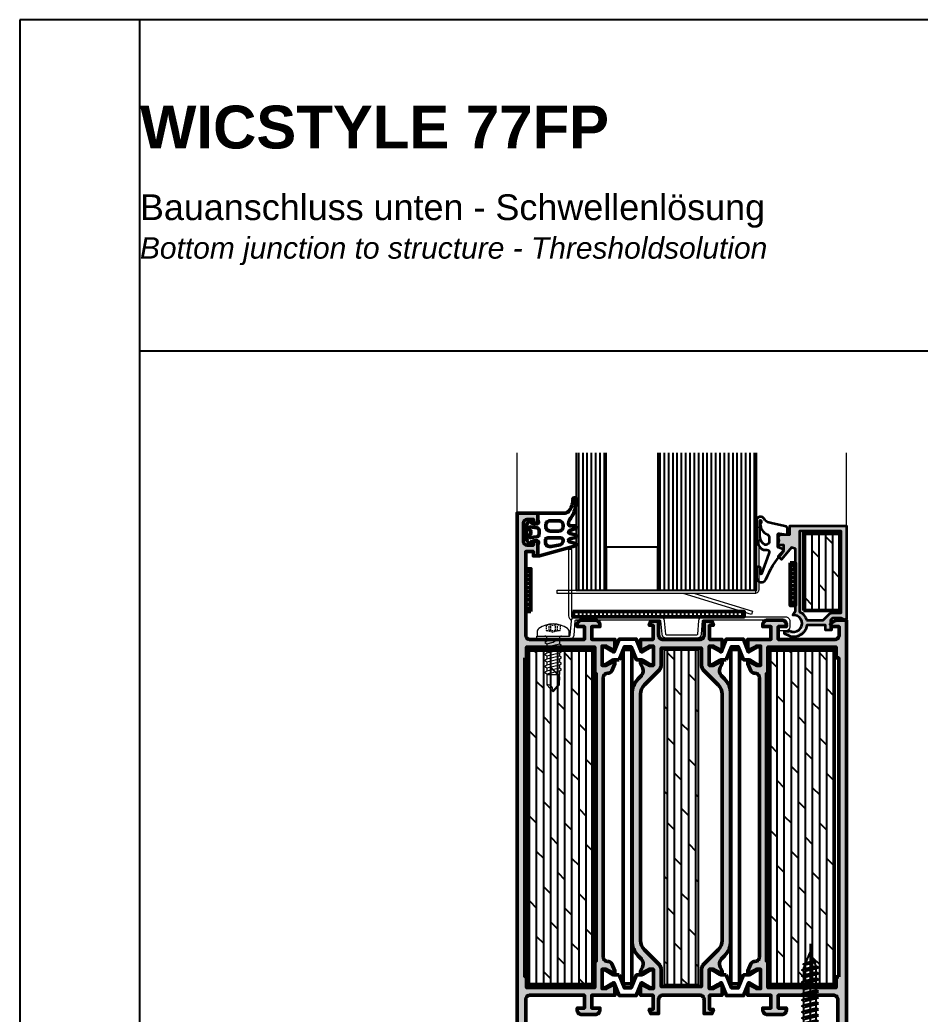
# Model space of a CAD drawing. Extents: x -772 to -562, y -731 to -434.
# Drawn here: x -771.9 to -666.9, y -549.6 to -433.6 of the extents above; entities that cross this region are included whole.
import ezdxf

# ---------------------------------------------------------------- set-up
doc = ezdxf.new("R2010")
doc.units = 0
for name, pattern in [('ACAD_ISO10W100', [18, 12, -3, 0, -3]), ('ACDINTGL', [3, 2, -1]), ('CENTER', [50.8, 31.75, -6.35, 6.35, -6.35]), ('VERDECKT', [9.525, 6.35, -3.175])]:
    doc.linetypes.add(name, pattern=pattern)
for name, color, linetype, lineweight in [('AM_5', 3, 'Continuous', 25), ('AM_6', 2, 'Continuous', 35), ('AM_C', 50, 'Continuous', 50), ('AM_SP', 30, 'Continuous', 50), ('Cent3', 70, 'ACAD_ISO10W100', 18), ('CHide4', 10, 'ACDINTGL', 13), ('Cont2', 2, 'Continuous', 25), ('Cont3', 70, 'Continuous', 18), ('Cont4', 10, 'Continuous', 13), ('Docu-AM_8', 1, 'Continuous', 25), ('X_COMP_CONT_GASKET', 50, 'Continuous', 35), ('X_GLASS_PANEL_CONT', 3, 'Continuous', 25), ('X_GLASS_PANEL_HATCH', 251, 'Continuous', 25), ('X_INS_BLOCK', 7, 'Continuous', 20), ('X_REDU_CONT_ALU', 80, 'Continuous', 35), ('X_REDU_HATCH_ALU', 251, 'Continuous', 25)]:
    doc.layers.add(name, color=color, linetype=linetype, lineweight=lineweight)
doc.layers.add('AM_S', color=80, linetype='Continuous', lineweight=50, plot=False)
for name, color, linetype, plot in [('BOUND_EXT', 30, 'Continuous', False), ('BOUND_INT', 30, 'Continuous', False), ('CENT_18', 3, 'CENTER', False)]:
    doc.layers.add(name, color=color, linetype=linetype, plot=plot)
for name, color, linetype in [('CENT_25', 2, 'CENTER'), ('CONST18', 3, 'Continuous'), ('CONST25', 2, 'Continuous'), ('HIDE_18', 3, 'VERDECKT'), ('WBC-GER-ENG', 7, 'Continuous')]:
    doc.layers.add(name, color=color, linetype=linetype)
doc.styles.add('SWISS', font='swiss.ttf')
doc.styles.add('SWISSB', font='swissb.ttf')

# ---------------------------------------------------------------- blocks, each defined once
blk = doc.blocks.new('$$_IN')
at = {"layer": 'BOUND_INT'}
for p, q in [((14, 0), (14, 297)), ((14, 258.4), (196, 258.4))]:
    blk.add_line(p, q, dxfattribs=at)
blk = doc.blocks.new('$$_EX')
at = {"layer": 'BOUND_EXT'}
for p, q in [((210, 297), (0, 297)), ((0, 297), (0, 0))]:
    blk.add_line(p, q, dxfattribs=at)
blk = doc.blocks.new('4010065_compressed_wos')
at = {"layer": 'AM_C'}
for points in [[(0.3, 0, 0.414214), (0, -0.3), (0, -1.62), (0.19, -2.13, -0.520567), (0, -2.4), (-1.33, -2.4, -0.36397), (-1.53, -2.23), (-1.58, -1.97, 0.594937), (-1.91, -1.85), (-2.12, -2.05, 0.208), (-2.6, -3.15), (-2.6, -5.85, 0.208), (-2.12, -6.95), (-1.91, -7.15, 0.594937), (-1.58, -7.03), (-1.53, -6.77, -0.36397), (-1.33, -6.6), (0, -6.6, -0.520567), (0.19, -6.87), (0, -7.38), (0, -9.7, 0.505497), (0.39, -9.99), (8.79, -7.69, 0.751737), (8.78, -7.11), (7.47, -6.76, -0.767327), (7.47, -6.04), (8.78, -5.69, 0.767327), (8.78, -5.11), (7.46, -4.76, -0.767327), (7.46, -4.08), (8.78, -3.59, 0.876976), (8.7, -3), (7.5, -3, -0.414214), (7.2, -2.7), (7.2, -2.48, -0.051818), (7.23, -2.17, -0.225446), (7.75, -1.18, 0.150709), (9, 3.17, 1.016945), (8.2, 3.15, -0.195341), (7.16, 0.33, -0.211259), (6.42, 0)], [(4.9, -1.8, -0.414214), (5.9, -2.8), (5.9, -3.2, -0.414214), (4.9, -4.2), (2.9, -4.2, -0.414214), (1.9, -3.2), (1.9, -2.8, -0.414214), (2.9, -1.8)], [(0.3, -4.98), (0.3, -4.02, 0.378866), (-0.23, -3.43), (-1.66, -3.25, 0.717695), (-1.91, -3.76, -0.421053), (-1.91, -5.24, 0.717695), (-1.66, -5.75), (-0.23, -5.57, 0.378866)], [(5.4, -5.8, -0.414214), (5.9, -6.3), (5.9, -6.49, -0.328465), (5.2, -7.44), (3.1, -7.78, -0.505497), (1.8, -6.83), (1.8, -6.3, -0.414214), (2.3, -5.8)]]:
    blk.add_lwpolyline(points, format="xyb", close=True, dxfattribs=at)
blk = doc.blocks.new('WS4070448_Cont3')
at = {"layer": 'CHide4', "ltscale": 0.2}
for p, q in [((45.76, 188.75), (45.76, 190.14)), ((46.17, 188.75), (46.17, 190.03)), ((47.29, 188.75), (47.29, 190.03)), ((47.7, 188.75), (47.7, 190.14))]:
    blk.add_line(p, q, dxfattribs=at)
for points in [[(45.08, 189.98), (45.08, 188.75)], [(45.08, 188.75), (46.73, 188.31)], [(48.38, 188.75), (46.73, 188.31)], [(48.38, 189.98), (48.38, 188.75)]]:
    blk.add_lwpolyline(points, dxfattribs=at)
for centre, radius, start, end in [((45.14, 191.26), 1.28, 267.2848, 298.8872), ((45.42, 189.91), 1.21, 253.6643, 286.3357), ((46.73, 192.91), 2.94, 250.6988, 289.3012), ((46.73, 198.84), 10.13, 264.4948, 275.5052), ((48.32, 191.26), 1.28, 241.1128, 272.7152), ((48.04, 189.91), 1.21, 253.6643, 286.3357)]:
    blk.add_arc(centre, radius, start, end, dxfattribs=at)
at = {"layer": 'Cont4'}
for p, q in [((45.28, 178.42), (45.28, 176.06)), ((45.28, 178.42), (48.18, 178.42)), ((48.18, 176.06), (48.18, 178.42)), ((45.28, 176.06), (46.73, 174.42)), ((46.73, 174.42), (48.18, 176.06))]:
    blk.add_line(p, q, dxfattribs=at)
blk.add_lwpolyline([(50.05, 189.18, 0.314856), (43.41, 189.18, 0.244912), (42.98, 188.36), (42.98, 187.42), (50.48, 187.42), (50.48, 188.36, 0.244912), (50.05, 189.18, 0.138291)], format="xyb", dxfattribs=at)
for points in [[(44.78, 185.92), (45.28, 185.63), (46.73, 185.98), (47.23, 186.35), (46.73, 186.55), (45.28, 186.21)], [(44.78, 184.52), (45.28, 184.23), (48.18, 184.92), (48.68, 185.21), (48.18, 185.5), (45.28, 184.81)], [(44.78, 183.12), (45.28, 182.83), (48.18, 183.52), (48.68, 183.81), (48.18, 184.1), (45.28, 183.41)], [(44.78, 181.72), (45.28, 181.43), (48.18, 182.12), (48.68, 182.41), (48.18, 182.7), (45.28, 182.01)], [(44.78, 180.32), (45.28, 180.03), (48.18, 180.72), (48.68, 181.01), (48.18, 181.3), (45.28, 180.61)], [(44.78, 178.92), (45.28, 178.63), (48.18, 179.32), (48.68, 179.61), (48.18, 179.9), (45.28, 179.21)]]:
    blk.add_lwpolyline(points, close=True, dxfattribs=at)
for points in [[(45.28, 186.92), (45.28, 186.21)], [(45.28, 185.63), (45.28, 185.21)], [(45.28, 185.63), (45.28, 184.81)], [(45.28, 185.63), (45.28, 184.81)], [(48.18, 186.92), (48.18, 185.5)], [(45.28, 184.23), (45.28, 183.41)], [(48.18, 184.92), (48.18, 184.1)], [(48.18, 183.52), (48.18, 182.7)], [(45.28, 182.83), (45.28, 182.01)], [(45.28, 181.43), (45.28, 180.61)], [(48.18, 182.12), (48.18, 181.3)], [(45.28, 180.03), (45.28, 179.21)], [(45.28, 178.63), (45.28, 178.42)], [(48.18, 180.72), (48.18, 179.9)], [(48.18, 179.32), (48.18, 178.42)], [(45.28, 177.23), (45.28, 176.41)], [(47.93, 178.42), (47.93, 176.17), (46.76, 174.78)], [(48.18, 177.92), (48.18, 177.1)]]:
    blk.add_lwpolyline(points, dxfattribs=at)
for centre, radius, start, end in [((44.78, 186.92), 0.5, 0, 90), ((48.68, 186.92), 0.5, 90, 180), ((45.27, 174.59), 1.47, 353.4244, 89.6688)]:
    blk.add_arc(centre, radius, start, end, dxfattribs=at)
blk = doc.blocks.new('4010015-ICC-001_h_m_s')
at = {"layer": 'X_COMP_CONT_GASKET'}
for points in [[(-1.94, 2.63), (-2.6, 2.78, -0.22337), (-3.61, 3.56, 0.787487), (-5.5, 3.1), (-5.5, -0.53, 0.171714), (-4.61, -3.05), (-4.29, -3.34, 0.185339), (-3.62, -3.6), (-3.03, -3.6, -0.63707), (-2.62, -4.47), (-4.33, -9.16, -0.143431), (-4.43, -9.29, -0.17667), (-4.5, -9.1), (-4.5, -8.03, 1), (-5.5, -8.03), (-5.5, -10.09, 0.729516), (-3.26, -10.55, -0.091695), (0.59, -4.3, 0.033556), (0.85, -3.88, 0.480168), (0.7, -3.44), (-0.37, -3.05, -0.315299), (-0.5, -2.86), (-0.5, -0.1, -0.449698), (-0.16, 0.2), (1.46, 0, 0.449698), (1.8, 0.3), (1.8, 1.17, 0.348859), (1.18, 1.95), (-1.94, 2.63)], [(-3.01, 0.05, -0.309238), (-2.5, -0.7), (-2.5, -1.6, -0.639037), (-3.82, -2.21, -0.220229), (-4.7, -0.3), (-4.7, 3.15, -1), (-4.4, 3.15), (-4.4, 2.78, -0.317837), (-4.6, 2.5), (-4.6, 2.38, 0.309237), (-3.01, 0.05)]]:
    blk.add_lwpolyline(points, format="xyb", close=True, dxfattribs=at)
blk = doc.blocks.new('4080258')
at = {"layer": 'Cont3'}
blk.add_line((0, 0.2), (0, -0.78), dxfattribs=at)
blk.add_lwpolyline([(-0.2, 0, 0.414214), (0, 0.2), (0, 14.7), (0.8, 14.7), (0.8, 0.2, -0.414214), (-0.2, -0.8), (-46.3, -0.8), (-46.3, 0), (-0.2, 0)], format="xyb", close=True, dxfattribs=at)
blk.add_lwpolyline([(-14.17, -0.8), (-0.7, -4.93), (-0.93, -5.69), (-16.9, -0.8)], dxfattribs=at)
blk = doc.blocks.new('4080201')
at = {"layer": 'Cont3'}
blk.add_lwpolyline([(-49.12, 1.65), (-49.83, 1.65, -0.414214), (-50.03, 1.85), (-50.03, 17.35), (-50.83, 17.35), (-50.83, 1.85, 0.339421), (-50.09, 0.88)], format="xyb", dxfattribs=at)
blk.add_lwpolyline([(-29.48, 1.65, -0.388879), (-28.49, 0.74), (-28.22, -2.37, 0.388879), (-28.02, -2.55), (-20.88, -2.55, 0.388879), (-20.68, -2.37), (-20.41, 0.74, -0.388879), (-19.42, 1.65), (-0.2, 1.65, -0.414214), (0.8, 0.65), (0.8, -0.65, -0.414214), (-0.2, -1.65), (-1.7, -1.65), (-1.7, -0.85), (-0.2, -0.85, 0.414214), (0, -0.65), (0, 0.65, 0.414214), (-0.2, 0.85), (-19.42, 0.85, 0.388879), (-19.62, 0.67), (-19.89, -2.44, -0.388879), (-20.88, -3.35), (-28.02, -3.35, -0.388879), (-29.01, -2.44), (-29.28, 0.67, 0.388879), (-29.48, 0.85), (-49.12, 0.85, 0.388879), (-49.32, 0.67), (-49.61, -2.74, -0.388879), (-50.61, -3.65), (-58.2, -3.65), (-58.2, -2.85), (-50.61, -2.85, 0.388879), (-50.41, -2.67), (-50.11, 0.74, -0.388879), (-49.12, 1.65), (-29.48, 1.65)], format="xyb", close=True, dxfattribs=at)
blk = doc.blocks.new('199174_docu_wos')
at = {"layer": 'Docu-AM_8'}
h = blk.add_hatch(dxfattribs=at)
h.set_pattern_fill('LINE', color=256, scale=0.3, angle=90, style=0)
h.paths.add_polyline_path([(0, 1.2), (0, 0), (40, 0), (40, 1.2)])
at = {"layer": 'AM_S'}
blk.add_lwpolyline([(0, 1.2), (0, 0), (40, 0), (40, 1.2)], close=True, dxfattribs=at)
blk = doc.blocks.new('B-1021353_docu_wos')
at = {"layer": 'Docu-AM_8'}
h = blk.add_hatch(color=256, dxfattribs=at)
edge = h.paths.add_edge_path()
edge.add_line((0, 0), (4.8, 0))
edge.add_line((4.8, 0), (4.8, 2.5))
edge.add_line((4.8, 2.5), (3.8, 2.5))
edge.add_line((3.8, 2.5), (3.8, 1.5))
edge.add_line((3.8, 1.5), (2.3, 1.5))
edge.add_arc((2.3, 2.3), 0.8, 180, 270, ccw=False)
edge.add_line((1.5, 2.3), (1.5, 6.7))
edge.add_arc((2.3, 6.7), 0.8, 90, 180, ccw=False)
edge.add_line((2.3, 7.5), (3.8, 7.5))
edge.add_line((3.8, 7.5), (3.8, 6.5))
edge.add_line((3.8, 6.5), (4.8, 6.5))
edge.add_line((4.8, 6.5), (4.8, 10))
edge.add_line((4.8, 10), (3.8, 10))
edge.add_line((3.8, 10), (3.8, 9))
edge.add_line((3.8, 9), (2, 9))
edge.add_line((2, 9), (2, 28.5))
edge.add_arc((3, 28.5), 1, 90, 180, ccw=False)
edge.add_line((3, 29.5), (15.7, 29.5))
edge.add_line((15.7, 29.5), (15.7, 26.5))
edge.add_line((15.7, 26.5), (14, 26.5))
edge.add_line((14, 26.5), (14, 26))
edge.add_arc((15, 26), 1, 180, 270)
edge.add_line((15, 25), (18.3, 25))
edge.add_arc((18.3, 26), 1, 270, 360)
edge.add_line((19.3, 26), (19.3, 26.5))
edge.add_line((19.3, 26.5), (17.4, 26.5))
edge.add_line((17.4, 26.5), (17.4, 29.5))
edge.add_line((17.4, 29.5), (22.8, 29.5))
edge.add_line((22.8, 29.5), (22.8, 32.05))
edge.add_line((22.8, 32.05), (20.8, 31.05))
edge.add_line((20.8, 31.05), (19.8, 31.05))
edge.add_line((19.8, 31.05), (19.8, 35.55))
edge.add_line((19.8, 35.55), (20.8, 35.55))
edge.add_line((20.8, 35.55), (22.8, 34.55))
edge.add_line((22.8, 34.55), (22.8, 35.2))
edge.add_line((22.8, 35.2), (22.07, 36.81))
edge.add_arc((21.16, 36.4), 1, 24.444, 90)
edge.add_line((21.16, 37.4), (21.1, 37.4))
edge.add_arc((21.1, 38.4), 1, 180, 270, ccw=False)
edge.add_line((20.1, 38.4), (20.1, 103.6))
edge.add_arc((21.1, 103.6), 1, 90, 180, ccw=False)
edge.add_line((21.1, 104.6), (21.16, 104.6))
edge.add_arc((21.16, 105.6), 1, 270, 335.556)
edge.add_line((22.07, 105.19), (22.8, 106.8))
edge.add_line((22.8, 106.8), (22.8, 107.45))
edge.add_line((22.8, 107.45), (20.8, 106.45))
edge.add_line((20.8, 106.45), (19.8, 106.45))
edge.add_line((19.8, 106.45), (19.8, 110.95))
edge.add_line((19.8, 110.95), (20.8, 110.95))
edge.add_line((20.8, 110.95), (22.8, 109.95))
edge.add_line((22.8, 109.95), (22.8, 112.5))
edge.add_line((22.8, 112.5), (17.4, 112.5))
edge.add_line((17.4, 112.5), (17.4, 115.5))
edge.add_line((17.4, 115.5), (19.3, 115.5))
edge.add_line((19.3, 115.5), (19.3, 116))
edge.add_arc((18.3, 116), 1, 0, 90)
edge.add_line((18.3, 117), (15, 117))
edge.add_arc((15, 116), 1, 90, 180)
edge.add_line((14, 116), (14, 115.5))
edge.add_line((14, 115.5), (15.7, 115.5))
edge.add_line((15.7, 115.5), (15.7, 112.5))
edge.add_line((15.7, 112.5), (3, 112.5))
edge.add_arc((3, 113.5), 1, 180, 270, ccw=False)
edge.add_line((2, 113.5), (2, 133))
edge.add_line((2, 133), (3.8, 133))
edge.add_line((3.8, 133), (3.8, 132))
edge.add_line((3.8, 132), (4.8, 132))
edge.add_line((4.8, 132), (4.8, 135.5))
edge.add_line((4.8, 135.5), (3.8, 135.5))
edge.add_line((3.8, 135.5), (3.8, 134.5))
edge.add_line((3.8, 134.5), (2.3, 134.5))
edge.add_arc((2.3, 135.3), 0.8, 180, 270, ccw=False)
edge.add_line((1.5, 135.3), (1.5, 139.7))
edge.add_arc((2.3, 139.7), 0.8, 90, 180, ccw=False)
edge.add_line((2.3, 140.5), (3.8, 140.5))
edge.add_line((3.8, 140.5), (3.8, 139.5))
edge.add_line((3.8, 139.5), (4.8, 139.5))
edge.add_line((4.8, 139.5), (4.8, 142))
edge.add_line((4.8, 142), (0, 142))
edge.add_line((0, 142), (0, 0))
h.paths.add_polyline_path([(1.8, 108.2), (2.2, 108.2), (2.2, 110.7), (18.1, 110.7), (18.1, 104.6), (18.4, 104.6), (18.4, 37.4), (18.1, 37.4), (18.1, 31.3), (2.2, 31.3), (2.2, 33.8), (1.8, 33.8)], flags=16)
h = blk.add_hatch(color=256, dxfattribs=at)
edge = h.paths.add_edge_path()
edge.add_arc((44.8, 42.24), 5, 315, 360, ccw=False)
edge.add_line((48.34, 38.71), (47.8, 38.17))
edge.add_arc((49.21, 36.76), 2, 135, 210)
edge.add_line((47.48, 35.76), (47.8, 35.2))
edge.add_line((47.8, 35.2), (47.8, 34.55))
edge.add_line((47.8, 34.55), (45.8, 35.55))
edge.add_line((45.8, 35.55), (44.8, 35.55))
edge.add_line((44.8, 35.55), (44.8, 31.05))
edge.add_line((44.8, 31.05), (45.8, 31.05))
edge.add_line((45.8, 31.05), (47.8, 32.05))
edge.add_line((47.8, 32.05), (47.8, 29.5))
edge.add_line((47.8, 29.5), (44.9, 29.5))
edge.add_line((44.9, 29.5), (44.9, 26.2))
edge.add_line((44.9, 26.2), (45.79, 26.2))
edge.add_line((45.79, 26.2), (45.42, 25.2))
edge.add_line((45.42, 25.2), (43.6, 25.2))
edge.add_line((43.6, 25.2), (43.6, 28.5))
edge.add_arc((42.6, 28.5), 1, 0, 90)
edge.add_line((42.6, 29.5), (34, 29.5))
edge.add_arc((34, 28.5), 1, 90, 180)
edge.add_line((33, 28.5), (33, 25.2))
edge.add_line((33, 25.2), (31.18, 25.2))
edge.add_line((31.18, 25.2), (30.81, 26.2))
edge.add_line((30.81, 26.2), (31.7, 26.2))
edge.add_line((31.7, 26.2), (31.7, 29.5))
edge.add_line((31.7, 29.5), (28.8, 29.5))
edge.add_line((28.8, 29.5), (28.8, 32.05))
edge.add_line((28.8, 32.05), (30.8, 31.05))
edge.add_line((30.8, 31.05), (31.8, 31.05))
edge.add_line((31.8, 31.05), (31.8, 35.55))
edge.add_line((31.8, 35.55), (30.8, 35.55))
edge.add_line((30.8, 35.55), (28.8, 34.55))
edge.add_line((28.8, 34.55), (28.8, 35.2))
edge.add_line((28.8, 35.2), (29.12, 35.76))
edge.add_arc((27.39, 36.76), 2, 330, 405)
edge.add_line((28.8, 38.17), (28.26, 38.71))
edge.add_arc((31.8, 42.24), 5, 180, 225, ccw=False)
edge.add_line((26.8, 42.24), (26.8, 99.76))
edge.add_arc((31.8, 99.76), 5, 135, 180, ccw=False)
edge.add_line((28.26, 103.29), (28.8, 103.83))
edge.add_arc((27.39, 105.25), 2, 315, 390)
edge.add_line((29.12, 106.25), (28.8, 106.8))
edge.add_line((28.8, 106.8), (28.8, 107.45))
edge.add_line((28.8, 107.45), (30.8, 106.45))
edge.add_line((30.8, 106.45), (31.8, 106.45))
edge.add_line((31.8, 106.45), (31.8, 110.95))
edge.add_line((31.8, 110.95), (30.8, 110.95))
edge.add_line((30.8, 110.95), (28.8, 109.95))
edge.add_line((28.8, 109.95), (28.8, 112.5))
edge.add_line((28.8, 112.5), (31.7, 112.5))
edge.add_line((31.7, 112.5), (31.7, 115.8))
edge.add_line((31.7, 115.8), (30.81, 115.8))
edge.add_line((30.81, 115.8), (31.18, 116.8))
edge.add_line((31.18, 116.8), (33, 116.8))
edge.add_line((33, 116.8), (33, 113.5))
edge.add_arc((34, 113.5), 1, 180, 270)
edge.add_line((34, 112.5), (42.6, 112.5))
edge.add_arc((42.6, 113.5), 1, 270, 360)
edge.add_line((43.6, 113.5), (43.6, 116.8))
edge.add_line((43.6, 116.8), (45.42, 116.8))
edge.add_line((45.42, 116.8), (45.79, 115.8))
edge.add_line((45.79, 115.8), (44.9, 115.8))
edge.add_line((44.9, 115.8), (44.9, 112.5))
edge.add_line((44.9, 112.5), (47.8, 112.5))
edge.add_line((47.8, 112.5), (47.8, 109.95))
edge.add_line((47.8, 109.95), (45.8, 110.95))
edge.add_line((45.8, 110.95), (44.8, 110.95))
edge.add_line((44.8, 110.95), (44.8, 106.45))
edge.add_line((44.8, 106.45), (45.8, 106.45))
edge.add_line((45.8, 106.45), (47.8, 107.45))
edge.add_line((47.8, 107.45), (47.8, 106.8))
edge.add_line((47.8, 106.8), (47.48, 106.25))
edge.add_arc((49.21, 105.25), 2, 150, 225)
edge.add_line((47.8, 103.83), (48.34, 103.29))
edge.add_arc((44.8, 99.76), 5, 0, 45, ccw=False)
edge.add_line((49.8, 99.76), (49.8, 42.24))
edge = h.paths.add_edge_path(flags=16)
edge.add_arc((44.8, 99.76), 3, 0, 45)
edge.add_line((46.92, 101.88), (43.59, 105.21))
edge.add_arc((45, 106.63), 2, 180, 225, ccw=False)
edge.add_line((43, 106.63), (43, 110.5))
edge.add_line((43, 110.5), (33.6, 110.5))
edge.add_line((33.6, 110.5), (33.6, 106.63))
edge.add_arc((31.6, 106.63), 2, 315, 360, ccw=False)
edge.add_line((33.01, 105.21), (29.68, 101.88))
edge.add_arc((31.8, 99.76), 3, 135, 180)
edge.add_line((28.8, 99.76), (28.8, 42.24))
edge.add_arc((31.8, 42.24), 3, 180, 225)
edge.add_line((29.68, 40.12), (33.01, 36.79))
edge.add_arc((31.6, 35.37), 2, 0, 45, ccw=False)
edge.add_line((33.6, 35.37), (33.6, 31.5))
edge.add_line((33.6, 31.5), (43, 31.5))
edge.add_line((43, 31.5), (43, 35.37))
edge.add_arc((45, 35.37), 2, 135, 180, ccw=False)
edge.add_line((43.59, 36.79), (46.92, 40.12))
edge.add_arc((44.8, 42.24), 3, 315, 360)
edge.add_line((47.8, 42.24), (47.8, 99.76))
h = blk.add_hatch(color=256, dxfattribs=at)
edge = h.paths.add_edge_path()
edge.add_line((76.8, 0), (72, 0))
edge.add_line((72, 0), (72, 2.5))
edge.add_line((72, 2.5), (73, 2.5))
edge.add_line((73, 2.5), (73, 1.5))
edge.add_line((73, 1.5), (74.5, 1.5))
edge.add_arc((74.5, 2.3), 0.8, 270, 360)
edge.add_line((75.3, 2.3), (75.3, 6.7))
edge.add_arc((74.5, 6.7), 0.8, 360, 450)
edge.add_line((74.5, 7.5), (73, 7.5))
edge.add_line((73, 7.5), (73, 6.5))
edge.add_line((73, 6.5), (72, 6.5))
edge.add_line((72, 6.5), (72, 10))
edge.add_line((72, 10), (73, 10))
edge.add_line((73, 10), (73, 9))
edge.add_line((73, 9), (74.8, 9))
edge.add_line((74.8, 9), (74.8, 28.5))
edge.add_arc((73.8, 28.5), 1, 0, 90)
edge.add_line((73.8, 29.5), (60.9, 29.5))
edge.add_line((60.9, 29.5), (60.9, 26.5))
edge.add_line((60.9, 26.5), (62.8, 26.5))
edge.add_line((62.8, 26.5), (62.8, 26))
edge.add_arc((61.8, 26), 1, 270, 360, ccw=False)
edge.add_line((61.8, 25), (58.3, 25))
edge.add_arc((58.3, 26), 1, 180, 270, ccw=False)
edge.add_line((57.3, 26), (57.3, 26.5))
edge.add_line((57.3, 26.5), (59.2, 26.5))
edge.add_line((59.2, 26.5), (59.2, 29.5))
edge.add_line((59.2, 29.5), (53.8, 29.5))
edge.add_line((53.8, 29.5), (53.8, 32.05))
edge.add_line((53.8, 32.05), (55.8, 31.05))
edge.add_line((55.8, 31.05), (56.8, 31.05))
edge.add_line((56.8, 31.05), (56.8, 35.55))
edge.add_line((56.8, 35.55), (55.8, 35.55))
edge.add_line((55.8, 35.55), (53.8, 34.55))
edge.add_line((53.8, 34.55), (53.8, 35.2))
edge.add_line((53.8, 35.2), (54.53, 36.81))
edge.add_arc((55.44, 36.4), 1, 90, 155.5561, ccw=False)
edge.add_line((55.44, 37.4), (55.5, 37.4))
edge.add_arc((55.5, 38.4), 1, 270, 360)
edge.add_line((56.5, 38.4), (56.5, 103.6))
edge.add_arc((55.5, 103.6), 1, 0, 90)
edge.add_line((55.5, 104.6), (55.44, 104.6))
edge.add_arc((55.44, 105.6), 1, 204.4439, 270, ccw=False)
edge.add_line((54.53, 105.19), (53.8, 106.8))
edge.add_line((53.8, 106.8), (53.8, 107.45))
edge.add_line((53.8, 107.45), (55.8, 106.45))
edge.add_line((55.8, 106.45), (56.8, 106.45))
edge.add_line((56.8, 106.45), (56.8, 110.95))
edge.add_line((56.8, 110.95), (55.8, 110.95))
edge.add_line((55.8, 110.95), (53.8, 109.95))
edge.add_line((53.8, 109.95), (53.8, 112.5))
edge.add_line((53.8, 112.5), (59.2, 112.5))
edge.add_line((59.2, 112.5), (59.2, 115.5))
edge.add_line((59.2, 115.5), (57.3, 115.5))
edge.add_line((57.3, 115.5), (57.3, 116))
edge.add_arc((58.3, 116), 1, 90, 180, ccw=False)
edge.add_line((58.3, 117), (61.8, 117))
edge.add_arc((61.8, 116), 1, 0, 90, ccw=False)
edge.add_line((62.8, 116), (62.8, 115.5))
edge.add_line((62.8, 115.5), (60.9, 115.5))
edge.add_line((60.9, 115.5), (60.9, 112.5))
edge.add_line((60.9, 112.5), (74.1, 112.5))
edge.add_arc((74.1, 113.5), 1, 270, 360)
edge.add_line((75.1, 113.5), (75.1, 115.5))
edge.add_line((75.1, 115.5), (73.3, 115.5))
edge.add_line((73.3, 115.5), (73.09, 116.01))
edge.add_line((73.09, 116.01), (73.49, 116.42))
edge.add_arc((74.9, 115), 2, 90, 135, ccw=False)
edge.add_line((74.9, 117), (76.8, 117))
edge.add_line((76.8, 117), (76.8, 0))
h.paths.add_polyline_path([(75, 33.8), (74.4, 33.8), (74.4, 31.3), (58.5, 31.3), (58.5, 37.4), (58.2, 37.4), (58.2, 104.6), (58.5, 104.6), (58.5, 110.7), (74.4, 110.7), (74.4, 108.2), (75, 108.2)], flags=16)
at = {"layer": 'AM_S'}
for points in [[(0, 0), (4.8, 0), (4.8, 2.5), (3.8, 2.5), (3.8, 1.5), (2.3, 1.5, -0.414214), (1.5, 2.3), (1.5, 6.7, -0.414214), (2.3, 7.5), (3.8, 7.5), (3.8, 6.5), (4.8, 6.5), (4.8, 10), (3.8, 10), (3.8, 9), (2, 9), (2, 28.5, -0.414214), (3, 29.5), (15.7, 29.5), (15.7, 26.5), (14, 26.5), (14, 26, 0.414214), (15, 25), (18.3, 25, 0.414214), (19.3, 26), (19.3, 26.5), (17.4, 26.5), (17.4, 29.5), (22.8, 29.5), (22.8, 32.05), (20.8, 31.05), (19.8, 31.05), (19.8, 35.55), (20.8, 35.55), (22.8, 34.55), (22.8, 35.2), (22.07, 36.81, 0.294108), (21.16, 37.4), (21.1, 37.4, -0.414214), (20.1, 38.4), (20.1, 103.6, -0.414214), (21.1, 104.6), (21.16, 104.6, 0.294108), (22.07, 105.19), (22.8, 106.8), (22.8, 107.45), (20.8, 106.45), (19.8, 106.45), (19.8, 110.95), (20.8, 110.95), (22.8, 109.95), (22.8, 112.5), (17.4, 112.5), (17.4, 115.5), (19.3, 115.5), (19.3, 116, 0.414214), (18.3, 117), (15, 117, 0.414214), (14, 116), (14, 115.5), (15.7, 115.5), (15.7, 112.5), (3, 112.5, -0.414214), (2, 113.5), (2, 133), (3.8, 133), (3.8, 132), (4.8, 132), (4.8, 135.5), (3.8, 135.5), (3.8, 134.5), (2.3, 134.5, -0.414214), (1.5, 135.3), (1.5, 139.7, -0.414214), (2.3, 140.5), (3.8, 140.5), (3.8, 139.5), (4.8, 139.5), (4.8, 142), (0, 142), (0, 0)], [(49.8, 42.24, -0.198912), (48.34, 38.71), (47.8, 38.17, 0.339454), (47.48, 35.76), (47.8, 35.2), (47.8, 34.55), (45.8, 35.55), (44.8, 35.55), (44.8, 31.05), (45.8, 31.05), (47.8, 32.05), (47.8, 29.5), (44.9, 29.5), (44.9, 26.2), (45.79, 26.2), (45.42, 25.2), (43.6, 25.2), (43.6, 28.5, 0.414214), (42.6, 29.5), (34, 29.5, 0.414214), (33, 28.5), (33, 25.2), (31.18, 25.2), (30.81, 26.2), (31.7, 26.2), (31.7, 29.5), (28.8, 29.5), (28.8, 32.05), (30.8, 31.05), (31.8, 31.05), (31.8, 35.55), (30.8, 35.55), (28.8, 34.55), (28.8, 35.2), (29.12, 35.76, 0.339454), (28.8, 38.17), (28.26, 38.71, -0.198912), (26.8, 42.24), (26.8, 99.76, -0.198912), (28.26, 103.29), (28.8, 103.83, 0.339454), (29.12, 106.25), (28.8, 106.8), (28.8, 107.45), (30.8, 106.45), (31.8, 106.45), (31.8, 110.95), (30.8, 110.95), (28.8, 109.95), (28.8, 112.5), (31.7, 112.5), (31.7, 115.8), (30.81, 115.8), (31.18, 116.8), (33, 116.8), (33, 113.5, 0.414214), (34, 112.5), (42.6, 112.5, 0.414214), (43.6, 113.5), (43.6, 116.8), (45.42, 116.8), (45.79, 115.8), (44.9, 115.8), (44.9, 112.5), (47.8, 112.5), (47.8, 109.95), (45.8, 110.95), (44.8, 110.95), (44.8, 106.45), (45.8, 106.45), (47.8, 107.45), (47.8, 106.8), (47.48, 106.25, 0.339454), (47.8, 103.83), (48.34, 103.29, -0.198912), (49.8, 99.76), (49.8, 42.24)], [(76.8, 0), (72, 0), (72, 2.5), (73, 2.5), (73, 1.5), (74.5, 1.5, 0.414214), (75.3, 2.3), (75.3, 6.7, 0.414214), (74.5, 7.5), (73, 7.5), (73, 6.5), (72, 6.5), (72, 10), (73, 10), (73, 9), (74.8, 9), (74.8, 28.5, 0.414214), (73.8, 29.5), (60.9, 29.5), (60.9, 26.5), (62.8, 26.5), (62.8, 26, -0.414214), (61.8, 25), (58.3, 25, -0.414214), (57.3, 26), (57.3, 26.5), (59.2, 26.5), (59.2, 29.5), (53.8, 29.5), (53.8, 32.05), (55.8, 31.05), (56.8, 31.05), (56.8, 35.55), (55.8, 35.55), (53.8, 34.55), (53.8, 35.2), (54.53, 36.81, -0.294108), (55.44, 37.4), (55.5, 37.4, 0.414214), (56.5, 38.4), (56.5, 103.6, 0.414214), (55.5, 104.6), (55.44, 104.6, -0.294108), (54.53, 105.19), (53.8, 106.8), (53.8, 107.45), (55.8, 106.45), (56.8, 106.45), (56.8, 110.95), (55.8, 110.95), (53.8, 109.95), (53.8, 112.5), (59.2, 112.5), (59.2, 115.5), (57.3, 115.5), (57.3, 116, -0.414214), (58.3, 117), (61.8, 117, -0.414214), (62.8, 116), (62.8, 115.5), (60.9, 115.5), (60.9, 112.5), (74.1, 112.5, 0.414214), (75.1, 113.5), (75.1, 115.5), (73.3, 115.5), (73.09, 116.01), (73.49, 116.42, -0.198912), (74.9, 117), (76.8, 117), (76.8, 0)], [(47.8, 99.76, 0.198912), (46.92, 101.88), (43.59, 105.21, -0.198912), (43, 106.63), (43, 110.5), (33.6, 110.5), (33.6, 106.63, -0.198912), (33.01, 105.21), (29.68, 101.88, 0.198912), (28.8, 99.76), (28.8, 42.24, 0.198912), (29.68, 40.12), (33.01, 36.79, -0.198912), (33.6, 35.37), (33.6, 31.5), (43, 31.5), (43, 35.37, -0.198912), (43.59, 36.79), (46.92, 40.12, 0.198912), (47.8, 42.24), (47.8, 99.76)]]:
    blk.add_lwpolyline(points, format="xyb", close=True, dxfattribs=at)
for points in [[(1.8, 108.2), (2.2, 108.2), (2.2, 110.7), (18.1, 110.7), (18.1, 104.6), (18.4, 104.6), (18.4, 37.4), (18.1, 37.4), (18.1, 31.3), (2.2, 31.3), (2.2, 33.8), (1.8, 33.8), (1.8, 108.2)], [(75, 33.8), (74.4, 33.8), (74.4, 31.3), (58.5, 31.3), (58.5, 37.4), (58.2, 37.4), (58.2, 104.6), (58.5, 104.6), (58.5, 110.7), (74.4, 110.7), (74.4, 108.2), (75, 108.2), (75, 33.8)]]:
    blk.add_lwpolyline(points, close=True, dxfattribs=at)
at = {"layer": 'AM_SP'}
for points in [[(23.79, 107.75), (22.67, 107.75, 0.131652), (22.27, 107.64), (20.46, 106.6), (19.8, 106.6), (19.8, 110.8), (20.46, 110.8), (21.8, 110.03), (22.29, 109.74), (22.59, 109.57), (23.8, 112.58), (27.8, 112.58), (29.01, 109.57), (31.14, 110.8), (31.8, 110.8), (31.8, 106.6), (31.14, 106.6), (29.33, 107.64, 0.131652), (28.93, 107.75), (27.81, 107.75), (26.59, 110.78), (25.01, 110.78), (23.79, 107.75)], [(48.78, 107.75), (47.66, 107.75, 0.131652), (47.26, 107.64), (45.45, 106.6), (44.79, 106.6), (44.79, 110.8), (45.45, 110.8), (46.79, 110.03), (47.28, 109.75), (47.58, 109.57), (48.79, 112.58), (52.79, 112.58), (54, 109.57), (56.13, 110.8), (56.79, 110.8), (56.79, 106.6), (56.13, 106.6), (54.32, 107.64, 0.131652), (53.92, 107.75), (52.8, 107.75), (51.58, 110.78), (50, 110.78), (48.78, 107.75)], [(23.79, 34.25), (22.67, 34.25, -0.131652), (22.27, 34.36), (20.46, 35.4), (19.8, 35.4), (19.8, 31.2), (20.46, 31.2), (21.8, 31.97), (22.29, 32.26), (22.59, 32.43), (23.8, 29.42), (27.8, 29.42), (29.01, 32.43), (31.14, 31.2), (31.8, 31.2), (31.8, 35.4), (31.14, 35.4), (29.33, 34.36, -0.131652), (28.93, 34.25), (27.81, 34.25), (26.59, 31.22), (25.01, 31.22), (23.79, 34.25)], [(48.79, 34.25), (47.67, 34.25, -0.131652), (47.27, 34.36), (45.46, 35.4), (44.8, 35.4), (44.8, 31.2), (45.46, 31.2), (46.8, 31.97), (47.29, 32.25), (47.59, 32.43), (48.8, 29.42), (52.8, 29.42), (54.01, 32.43), (56.14, 31.2), (56.8, 31.2), (56.8, 35.4), (56.14, 35.4), (54.33, 34.36, -0.131652), (53.93, 34.25), (52.81, 34.25), (51.59, 31.22), (50.01, 31.22), (48.79, 34.25)]]:
    blk.add_lwpolyline(points, format="xyb", close=True, dxfattribs=at)
blk = doc.blocks.new('4070044b')
at = {"layer": 'CENT_18'}
blk.add_lwpolyline([(0, 52.02), (0, -5.29)], dxfattribs=at)
at = {"layer": 'CONST18'}
for points in [[(1.95, 46.5), (-1.95, 45.81)], [(1.41, 47.8), (-1.63, 47.27)], [(1.95, 45.1), (-1.95, 44.41)], [(1.95, 43.7), (-1.95, 43.01)], [(1.95, 42.3), (-1.95, 41.61)], [(1.95, 40.9), (-1.95, 40.21)], [(1.95, 39.5), (-1.95, 38.81)], [(1.95, 38.1), (-1.95, 37.41)], [(1.95, 36.7), (-1.95, 36.01)], [(1.95, 35.3), (-1.95, 34.61)], [(1.95, 33.9), (-1.95, 33.21)], [(1.95, 32.5), (-1.95, 31.81)], [(1.95, 31.1), (-1.95, 30.41)], [(1.95, 29.7), (-1.95, 29.01)], [(1.95, 28.3), (-1.95, 27.61)], [(1.95, 26.9), (-1.95, 26.21)], [(1.95, 25.5), (-1.95, 24.81)], [(1.95, 24.1), (-1.95, 23.41)], [(1.95, 22.7), (-1.95, 22.01)], [(1.95, 21.3), (-1.95, 20.61)], [(1.95, 19.9), (-1.95, 19.21)], [(1.95, 18.5), (-1.95, 17.81)], [(1.95, 17.1), (-1.95, 16.41)], [(1.95, 15.7), (-1.95, 15.01)], [(1.95, 14.3), (-1.95, 13.61)], [(1.95, 12.9), (-1.95, 12.21)], [(1.95, 11.5), (-1.95, 10.81)], [(1.95, 10.1), (-1.95, 9.41)], [(1.95, 8.7), (-1.95, 8.01)], [(1.95, 7.3), (-1.95, 6.61)], [(1.95, 5.9), (-1.95, 5.21)], [(1.95, 4.5), (-1.95, 3.81)], [(1.95, 3.1), (-1.95, 2.41)], [(1.95, 1.7), (-0.5, 1.27)]]:
    blk.add_lwpolyline(points, dxfattribs=at)
at = {"layer": 'CONST25'}
for points in [[(-1.01, 47.57), (0, 50), (0.78, 48.11)], [(-1.24, 47), (-1.45, 46.5)], [(-1.45, 46.1), (-1.45, 46.5)], [(1.02, 47.54), (1.34, 46.76)], [(-1.45, 44.7), (-1.45, 45.52)], [(-1.45, 43.3), (-1.45, 44.12)], [(1.45, 45.39), (1.45, 46.21)], [(1.45, 43.99), (1.45, 44.81)], [(-1.45, 41.9), (-1.45, 42.72)], [(1.45, 42.59), (1.45, 43.41)], [(1.45, 41.19), (1.45, 42.01)], [(-1.45, 40.5), (-1.45, 41.32)], [(-1.45, 39.1), (-1.45, 39.92)], [(1.45, 39.79), (1.45, 40.61)], [(-1.45, 37.7), (-1.45, 38.52)], [(-1.45, 36.3), (-1.45, 37.12)], [(1.45, 38.39), (1.45, 39.21)], [(1.45, 36.99), (1.45, 37.81)], [(-1.45, 34.9), (-1.45, 35.72)], [(1.45, 35.59), (1.45, 36.41)], [(1.45, 34.19), (1.45, 35.01)], [(-1.45, 33.5), (-1.45, 34.32)], [(-1.45, 32.1), (-1.45, 32.92)], [(1.45, 31.39), (1.45, 33.61)], [(1.45, 32.79), (1.45, 33.61)], [(1.45, 32.79), (1.45, 33.21)], [(-1.45, 30.7), (-1.45, 31.52)], [(1.45, 31.39), (1.45, 32.21)], [(1.45, 31.39), (1.45, 32.21)], [(1.45, 29.99), (1.45, 30.81)], [(1.45, 29.99), (1.45, 30.81)], [(-1.45, 29.3), (-1.45, 30.12)], [(-1.45, 27.9), (-1.45, 28.72)], [(1.45, 28.59), (1.45, 29.41)], [(1.45, 27.19), (1.45, 28.01)], [(-1.45, 26.5), (-1.45, 27.32)], [(-1.45, 25.1), (-1.45, 25.92)], [(1.45, 25.79), (1.45, 26.61)], [(-1.45, 23.7), (-1.45, 24.52)], [(1.45, 24.39), (1.45, 25.21)], [(1.45, 22.99), (1.45, 23.81)], [(-1.45, 22.3), (-1.45, 23.12)], [(-1.45, 20.9), (-1.45, 21.72)], [(1.45, 21.59), (1.45, 22.41)], [(1.45, 20.19), (1.45, 21.01)], [(-1.45, 19.5), (-1.45, 20.32)], [(-1.45, 18.1), (-1.45, 18.92)], [(1.45, 18.79), (1.45, 19.61)], [(-1.45, 16.7), (-1.45, 17.52)], [(1.45, 17.39), (1.45, 18.21)], [(1.45, 15.99), (1.45, 16.81)], [(-1.45, 15.3), (-1.45, 16.12)], [(-1.45, 13.9), (-1.45, 14.72)], [(1.45, 14.59), (1.45, 15.41)], [(1.45, 13.19), (1.45, 14.01)], [(-1.45, 12.5), (-1.45, 13.32)], [(-1.45, 11.1), (-1.45, 11.92)], [(1.45, 11.79), (1.45, 12.61)], [(-1.45, 9.7), (-1.45, 10.52)], [(1.45, 10.39), (1.45, 11.21)], [(1.45, 8.99), (1.45, 9.81)], [(-1.45, 8.3), (-1.45, 9.12)], [(-1.45, 6.9), (-1.45, 7.72)], [(1.45, 7.59), (1.45, 8.41)], [(1.45, 6.19), (1.45, 7.01)], [(-1.45, 5.5), (-1.45, 6.32)], [(-1.45, 4.1), (-1.45, 4.92)], [(1.45, 4.79), (1.45, 5.61)], [(-1.45, 2.7), (-1.45, 3.52)], [(1.45, 3.39), (1.45, 4.21)], [(1.45, 1.99), (1.45, 2.81)], [(-1.45, 0.5), (-1.45, 2.12)], [(1.45, 0.5), (1.45, 1.41)]]:
    blk.add_lwpolyline(points, dxfattribs=at)
for points in [[(1.45, 46.21), (1.95, 46.5), (1.45, 46.79), (-1.45, 46.1), (-1.95, 45.81), (-1.45, 45.52)], [(-1.24, 47), (-1.63, 47.27), (-1.01, 47.57), (0.78, 48.11), (1.41, 47.8), (1.02, 47.54)], [(1.45, 45.39), (-1.45, 44.7), (-1.95, 44.41), (-1.45, 44.12), (1.45, 44.81), (1.95, 45.1)], [(1.95, 43.7), (1.45, 43.99), (-1.45, 43.3), (-1.95, 43.01), (-1.45, 42.72), (1.45, 43.41)], [(1.95, 42.3), (1.45, 42.59), (-1.45, 41.9), (-1.95, 41.61), (-1.45, 41.32), (1.45, 42.01)], [(1.95, 40.9), (1.45, 41.19), (-1.45, 40.5), (-1.95, 40.21), (-1.45, 39.92), (1.45, 40.61)], [(1.95, 39.5), (1.45, 39.79), (-1.45, 39.1), (-1.95, 38.81), (-1.45, 38.52), (1.45, 39.21)], [(1.95, 38.1), (1.45, 38.39), (-1.45, 37.7), (-1.95, 37.41), (-1.45, 37.12), (1.45, 37.81)], [(1.95, 36.7), (1.45, 36.99), (-1.45, 36.3), (-1.95, 36.01), (-1.45, 35.72), (1.45, 36.41)], [(1.95, 35.3), (1.45, 35.59), (-1.45, 34.9), (-1.95, 34.61), (-1.45, 34.32), (1.45, 35.01)], [(1.95, 33.9), (1.45, 34.19), (-1.45, 33.5), (-1.95, 33.21), (-1.45, 32.92), (1.45, 33.61)], [(1.95, 32.5), (1.45, 32.79), (-1.45, 32.1), (-1.95, 31.81), (-1.45, 31.52), (1.45, 32.21)], [(1.95, 31.1), (1.45, 31.39), (-1.45, 30.7), (-1.95, 30.41), (-1.45, 30.12), (1.45, 30.81)], [(1.95, 29.7), (1.45, 29.99), (-1.45, 29.3), (-1.95, 29.01), (-1.45, 28.72), (1.45, 29.41)], [(1.95, 28.3), (1.45, 28.59), (-1.45, 27.9), (-1.95, 27.61), (-1.45, 27.32), (1.45, 28.01)], [(1.95, 26.9), (1.45, 27.19), (-1.45, 26.5), (-1.95, 26.21), (-1.45, 25.92), (1.45, 26.61)], [(1.95, 25.5), (1.45, 25.79), (-1.45, 25.1), (-1.95, 24.81), (-1.45, 24.52), (1.45, 25.21)], [(1.95, 24.1), (1.45, 24.39), (-1.45, 23.7), (-1.95, 23.41), (-1.45, 23.12), (1.45, 23.81)], [(1.95, 22.7), (1.45, 22.99), (-1.45, 22.3), (-1.95, 22.01), (-1.45, 21.72), (1.45, 22.41)], [(1.95, 21.3), (1.45, 21.59), (-1.45, 20.9), (-1.95, 20.61), (-1.45, 20.32), (1.45, 21.01)], [(1.95, 19.9), (1.45, 20.19), (-1.45, 19.5), (-1.95, 19.21), (-1.45, 18.92), (1.45, 19.61)], [(1.95, 18.5), (1.45, 18.79), (-1.45, 18.1), (-1.95, 17.81), (-1.45, 17.52), (1.45, 18.21)], [(1.95, 17.1), (1.45, 17.39), (-1.45, 16.7), (-1.95, 16.41), (-1.45, 16.12), (1.45, 16.81)], [(1.95, 15.7), (1.45, 15.99), (-1.45, 15.3), (-1.95, 15.01), (-1.45, 14.72), (1.45, 15.41)], [(1.95, 14.3), (1.45, 14.59), (-1.45, 13.9), (-1.95, 13.61), (-1.45, 13.32), (1.45, 14.01)], [(1.95, 12.9), (1.45, 13.19), (-1.45, 12.5), (-1.95, 12.21), (-1.45, 11.92), (1.45, 12.61)], [(1.95, 11.5), (1.45, 11.79), (-1.45, 11.1), (-1.95, 10.81), (-1.45, 10.52), (1.45, 11.21)], [(1.95, 10.1), (1.45, 10.39), (-1.45, 9.7), (-1.95, 9.41), (-1.45, 9.12), (1.45, 9.81)], [(1.95, 8.7), (1.45, 8.99), (-1.45, 8.3), (-1.95, 8.01), (-1.45, 7.72), (1.45, 8.41)], [(1.95, 7.3), (1.45, 7.59), (-1.45, 6.9), (-1.95, 6.61), (-1.45, 6.32), (1.45, 7.01)], [(1.95, 5.9), (1.45, 6.19), (-1.45, 5.5), (-1.95, 5.21), (-1.45, 4.92), (1.45, 5.61)], [(1.95, 4.5), (1.45, 4.79), (-1.45, 4.1), (-1.95, 3.81), (-1.45, 3.52), (1.45, 4.21)], [(1.95, 3.1), (1.45, 3.39), (-1.45, 2.7), (-1.95, 2.41), (-1.45, 2.12), (1.45, 2.81)], [(1.95, 1.7), (1.45, 1.99), (0, 1.64), (-0.5, 1.27), (0, 1.07), (1.45, 1.41)]]:
    blk.add_lwpolyline(points, close=True, dxfattribs=at)
blk.add_lwpolyline([(-3.32, -1.75, 0.314856), (3.32, -1.75, 0.244912), (3.75, -0.93), (3.75, 0), (-3.75, 0), (-3.75, -0.93, 0.244912), (-3.32, -1.75, 0.138291)], format="xyb", dxfattribs=at)
for centre, start, end in [((-1.95, 0.5), 270, 0), ((1.95, 0.5), 180, 270)]:
    blk.add_arc(centre, 0.5, start, end, dxfattribs=at)
at = {"layer": 'HIDE_18'}
for p, q in [((-0.97, -1.33), (-0.97, -2.72)), ((-0.56, -1.33), (-0.56, -2.61)), ((0.56, -1.33), (0.56, -2.61)), ((0.97, -1.33), (0.97, -2.72))]:
    blk.add_line(p, q, dxfattribs=at)
for points in [[(-1.65, -1.33), (0, -0.89)], [(-1.65, -2.56), (-1.65, -1.33)], [(1.65, -1.33), (0, -0.89)], [(1.65, -2.56), (1.65, -1.33)]]:
    blk.add_lwpolyline(points, dxfattribs=at)
for centre, radius, start, end in [((-1.31, -2.49), 1.21, 73.6643, 106.3357), ((0, -11.41), 10.13, 84.4948, 95.5052), ((1.31, -2.49), 1.21, 73.6643, 106.3357), ((-1.59, -3.84), 1.28, 61.1128, 92.7152), ((0, -5.49), 2.94, 70.6988, 109.3012), ((1.59, -3.84), 1.28, 87.2848, 118.8872)]:
    blk.add_arc(centre, radius, start, end, dxfattribs=at)
blk = doc.blocks.new('4090042_x')
at = {"layer": 'Docu-AM_8'}
h = blk.add_hatch(dxfattribs=at)
h.set_pattern_fill('DOLMIT', color=256, scale=0.13, angle=270, style=0)
h.set_pattern_definition([(270, (-894.1, -262.35), (0.8255, -2e-16), []), (315, (-894.1, -262.35), (1.650999, 1.650999), [1.167433, -2.334867])])
h.paths.add_polyline_path([(7.73, -0.35), (0.23, -0.35), (0.23, -39.35), (7.73, -39.35)])
at = {"layer": 'AM_C'}
blk.add_lwpolyline([(0.23, -0.35), (7.73, -0.35), (7.73, -39.35), (0.23, -39.35), (0.23, -0.35)], close=True, dxfattribs=at)
blk = doc.blocks.new('4090084_x')
at = {"layer": 'Docu-AM_8'}
h = blk.add_hatch(dxfattribs=at)
h.set_pattern_fill('DOLMIT', color=256, scale=0.125, style=0)
h.set_pattern_definition([(0, (-28.025, -37.2502), (0, 0.79375), []), (45, (-28.025, -37.2502), (-1.5875, 1.5875), [1.12253, -2.24506])])
h.paths.add_polyline_path([(9, -4.25), (0, -4.25), (0, 0), (9, 0)])
at = {"layer": 'AM_S'}
blk.add_lwpolyline([(0, 0), (0, -4.25), (9, -4.25), (9, 0), (0, 0)], close=True, dxfattribs=at)
blk = doc.blocks.new('4030187_compressed_wos')
at = {"layer": 'AM_C'}
blk.add_lwpolyline([(5, 1.2), (5, 0), (-5, 0), (-5, 1.2), (5, 1.2)], close=True, dxfattribs=at)
blk = doc.blocks.new('*U120')
at = {"layer": 'X_GLASS_PANEL_HATCH', "ltscale": 5}
h = blk.add_hatch(dxfattribs=at)
h.set_pattern_fill('_U', color=256, angle=90, pattern_type=0)
h.set_pattern_definition([(90, (3.5, 16), (-1, 6e-17), [])])
h.paths.add_polyline_path([(0, 32), (0, 0), (7, 0), (7, 32)])
h = blk.add_hatch(dxfattribs=at)
h.set_pattern_fill('_U', color=256, angle=90, pattern_type=0)
h.set_pattern_definition([(90, (30.5, 16), (-1, 6e-17), [])])
h.paths.add_polyline_path([(19, 32), (19, 0), (42, 0), (42, 32)])
at = {"layer": 'X_GLASS_PANEL_CONT', "ltscale": 5}
for points in [[(0, 32), (0, 0), (7, 0), (7, 32)], [(19, 32), (19, 0), (42, 0), (42, 32)]]:
    blk.add_lwpolyline(points, dxfattribs=at)
blk.add_lwpolyline([(7, 0), (19, 0), (19, 10), (7, 10)], close=True, dxfattribs=at)
blk = doc.blocks.new('3090196-ICR_m_s')
at = {"layer": 'X_REDU_HATCH_ALU'}
h = blk.add_hatch(color=1, dxfattribs=at)
edge = h.paths.add_edge_path()
edge.add_line((-15.5, 20), (-13.2, 20))
edge.add_line((-13.2, 20), (-13.2, 22))
edge.add_line((-13.2, 22), (0, 22))
edge.add_line((0, 22), (0, 0.3))
edge.add_line((0, 0.3), (-0.45, 0.04))
edge.add_line((-0.45, 0.04), (-1.25, 0.5))
edge.add_line((-1.25, 0.5), (-3.2, 0.5))
edge.add_line((-3.2, 0.5), (-3.7, 0))
edge.add_line((-3.7, 0), (-3.7, -1.9))
edge.add_line((-3.7, -1.9), (-3.5, -1.9))
edge.add_line((-3.5, -1.9), (-3.5, -2.3))
edge.add_line((-3.5, -2.3), (-4.9, -2.3))
edge.add_line((-4.9, -2.3), (-4.9, -1.2))
edge.add_line((-4.9, -1.2), (-9.2, -1.2))
edge.add_line((-9.2, -1.2), (-9.3, -1.58))
edge.add_arc((-12.3, -0.8), 3.1, 270, 345.5225, ccw=False)
edge.add_arc((-12.18, -0.9), 3, 240.2602, 267.7101, ccw=False)
edge.add_arc((-15.16, -6.11), 3, 60.2602, 76.7473)
edge.add_line((-14.47, -3.19), (-14.4, -2.6))
edge.add_line((-14.4, -2.6), (-13.5, -2.6))
edge.add_line((-13.5, -2.6), (-13.33, -2.46))
edge.add_line((-13.33, -2.46), (-13.21, -2.52))
edge.add_arc((-12.3, -0.8), 1.95, 242.0945, 442.3377)
edge.add_line((-12.04, 1.13), (-12.48, 1.19))
edge.add_line((-12.48, 1.19), (-11.9, 2.2))
edge.add_line((-11.9, 2.2), (-11.9, 11.42))
edge.add_line((-11.9, 11.42), (-12.48, 12))
edge.add_line((-12.48, 12), (-11.9, 12.58))
edge.add_line((-11.9, 12.58), (-11.9, 16.64))
edge.add_line((-11.9, 16.64), (-12.78, 16.96))
edge.add_line((-12.78, 16.96), (-15.12, 14.18))
edge.add_line((-15.12, 14.18), (-15.88, 14.82))
edge.add_line((-15.88, 14.82), (-14.6, 16.35))
edge.add_line((-14.6, 16.35), (-14.6, 17.5))
edge.add_line((-14.6, 17.5), (-15.7, 17.5))
edge.add_line((-15.7, 17.5), (-15.93, 17.99))
edge.add_arc((-16.71, 18.61), 1, 321.1138, 396.1046)
edge.add_line((-15.9, 19.2), (-15.5, 20))
edge.add_line((-15.5, 20), (-15.5, 20))
edge = h.paths.add_edge_path(flags=16)
edge.add_line((-9.31, 0), (-5.4, 0))
edge.add_line((-5.4, 0), (-3.99, 1.41))
edge.add_arc((-3.28, 0.7), 1, 90, 135, ccw=False)
edge.add_line((-3.28, 1.7), (-1.2, 1.7))
edge.add_line((-1.2, 1.7), (-1.2, 20.8))
edge.add_line((-1.2, 20.8), (-10.9, 20.8))
edge.add_line((-10.9, 20.8), (-10.9, 1.97))
edge.add_arc((-12.3, -0.8), 3.1, 14.9552, 63.1528, ccw=False)
at = {"layer": 'X_REDU_CONT_ALU'}
for points in [[(-15.5, 20), (-13.2, 20), (-13.2, 22), (0, 22), (0, 0.3), (-0.45, 0.04), (-1.25, 0.5), (-3.2, 0.5), (-3.7, 0), (-3.7, -1.9), (-3.5, -1.9), (-3.5, -2.3), (-4.9, -2.3), (-4.9, -1.2), (-9.2, -1.2), (-9.3, -1.58, -0.341999), (-12.3, -3.9, -0.120349), (-13.67, -3.51, 0.072063), (-14.47, -3.19), (-14.4, -2.6), (-13.5, -2.6), (-13.33, -2.46), (-13.21, -2.52, 1.194325), (-12.04, 1.13), (-12.48, 1.19), (-11.9, 2.2), (-11.9, 11.42), (-12.48, 12), (-11.9, 12.58), (-11.9, 16.64), (-12.78, 16.96), (-15.12, 14.18), (-15.88, 14.82), (-14.6, 16.35), (-14.6, 17.5), (-15.7, 17.5), (-15.93, 17.99, 0.339409), (-15.9, 19.2), (-15.5, 20), (-15.5, 20)], [(-9.31, 0), (-5.4, 0), (-3.99, 1.41, -0.198912), (-3.28, 1.7), (-1.2, 1.7), (-1.2, 20.8), (-10.9, 20.8), (-10.9, 1.97, -0.213458), (-9.31, 0)]]:
    blk.add_lwpolyline(points, format="xyb", close=True, dxfattribs=at)

msp = doc.modelspace()

# ---------------------------------------------------------------- hatches: boundary and pattern name
at = {"layer": 'AM_C'}
h = msp.add_hatch(dxfattribs=at)
h.set_pattern_fill('LINE', color=256, scale=0.15, angle=180)
h.set_pattern_definition([(180, (-456.7179, -538.69677), (-2e-16, -0.47625), [])])
h.paths.add_polyline_path([(-682.08, -501.96), (-681.48, -501.96), (-681.48, -496.96), (-682.08, -496.96)])
h = msp.add_hatch(dxfattribs=at)
h.set_pattern_fill('LINE', color=256, scale=0.15, angle=180)
h.set_pattern_definition([(180, (-487.5679, -539.40105), (-2e-16, -0.47625), [])])
h.paths.add_polyline_path([(-712.93, -502.66), (-712.33, -502.66), (-712.33, -497.66), (-712.93, -497.66)])
at = {"layer": 'Docu-AM_8'}
h = msp.add_hatch(color=256, dxfattribs=at)
h.dxf.hatch_style = 1
h.paths.add_polyline_path([(-699.63, -512.29, -0.198912), (-699.19, -511.22), (-697.52, -509.56, 0.198912), (-697.23, -508.85), (-697.23, -506.91), (-694.88, -506.91), (-694.88, -505.91), (-697.03, -505.91, -0.414214), (-697.53, -505.41), (-697.53, -503.76), (-698.44, -503.76), (-698.62, -504.26), (-698.18, -504.26), (-698.18, -505.91), (-699.63, -505.91), (-699.63, -507.19), (-698.63, -506.69), (-698.13, -506.69), (-698.13, -508.94), (-698.63, -508.94), (-699.63, -508.44), (-699.63, -508.76), (-699.47, -509.04, -0.339454), (-699.62, -510.25), (-699.89, -510.52, 0.198912), (-700.63, -512.29), (-700.63, -526.66), (-699.63, -526.66)])
h = msp.add_hatch(color=256, dxfattribs=at)
h.dxf.hatch_style = 1
h.paths.add_polyline_path([(-690.13, -512.29, 0.198912), (-690.56, -511.22), (-692.23, -509.56, -0.198912), (-692.53, -508.85), (-692.53, -506.91), (-694.88, -506.91), (-694.88, -505.91), (-692.73, -505.91, 0.414214), (-692.23, -505.41), (-692.23, -503.76), (-691.31, -503.76), (-691.13, -504.26), (-691.58, -504.26), (-691.58, -505.91), (-690.13, -505.91), (-690.13, -507.19), (-691.13, -506.69), (-691.63, -506.69), (-691.63, -508.94), (-691.13, -508.94), (-690.13, -508.44), (-690.13, -508.76), (-690.29, -509.04, 0.339454), (-690.13, -510.25), (-689.86, -510.52, -0.198912), (-689.13, -512.29), (-689.13, -526.66), (-690.13, -526.66)])
h = msp.add_hatch(dxfattribs=at)
h.set_pattern_fill('DOLMIT', color=256, scale=0.13, angle=270, style=0)
h.set_pattern_definition([(270, (-1606.92516, -769.1645), (0.8255, -2e-16), []), (315, (-1606.9252, -769.1645), (1.650999, 1.650999), [1.167433, -2.334867])])
h.paths.add_polyline_path([(-692.78, -507.16), (-696.78, -507.16), (-696.78, -546.16), (-692.78, -546.16)])
h = msp.add_hatch(color=256, dxfattribs=at)
h.dxf.hatch_style = 1
h.paths.add_polyline_path([(-699.63, -541.04, 0.198912), (-699.19, -542.1), (-697.52, -543.77, -0.198912), (-697.23, -544.48), (-697.23, -546.41), (-694.88, -546.41), (-694.88, -547.41), (-697.03, -547.41, 0.414214), (-697.53, -547.91), (-697.53, -549.56), (-698.44, -549.56), (-698.62, -549.06), (-698.18, -549.06), (-698.18, -547.41), (-699.63, -547.41), (-699.63, -546.14), (-698.63, -546.64), (-698.13, -546.64), (-698.13, -544.39), (-698.63, -544.39), (-699.63, -544.89), (-699.63, -544.56), (-699.47, -544.29, 0.339454), (-699.62, -543.08), (-699.89, -542.81, -0.198912), (-700.63, -541.04), (-700.63, -526.66), (-699.63, -526.66)])
h = msp.add_hatch(color=256, dxfattribs=at)
h.dxf.hatch_style = 1
h.paths.add_polyline_path([(-690.13, -541.04, -0.198912), (-690.56, -542.1), (-692.23, -543.77, 0.198912), (-692.53, -544.48), (-692.53, -546.41), (-694.88, -546.41), (-694.88, -547.41), (-692.73, -547.41, -0.414214), (-692.23, -547.91), (-692.23, -549.56), (-691.31, -549.56), (-691.13, -549.06), (-691.58, -549.06), (-691.58, -547.41), (-690.13, -547.41), (-690.13, -546.14), (-691.13, -546.64), (-691.63, -546.64), (-691.63, -544.39), (-691.13, -544.39), (-690.13, -544.89), (-690.13, -544.56), (-690.29, -544.29, -0.339454), (-690.13, -543.08), (-689.86, -542.81, 0.198912), (-689.13, -541.04), (-689.13, -526.66), (-690.13, -526.66)])

# ---------------------------------------------------------------- linework, layer by layer
at = {"layer": 'AM_5'}
msp.add_lwpolyline([(-696.78, -546.16), (-692.78, -546.16), (-692.78, -507.16), (-696.78, -507.16)], close=True, dxfattribs=at)
at = {"layer": 'AM_C'}
for points in [[(-712.33, -502.66), (-712.93, -502.66), (-712.93, -497.66), (-712.33, -497.66), (-712.33, -502.66)], [(-701.55, -507.1), (-700.55, -507.1), (-700.55, -546.1), (-701.55, -546.1)], [(-688, -507.1), (-689, -507.1), (-689, -546.1), (-688, -546.1)]]:
    msp.add_lwpolyline(points, close=True, dxfattribs=at)
at = {"layer": 'Cont3'}
for p, q in [((-713.93, -491.16), (-713.93, -484.16)), ((-675.53, -492.66), (-675.53, -484.16))]:
    msp.add_line(p, q, dxfattribs=at)

# ---------------------------------------------------------------- block references
at = {"xscale": 0.5, "yscale": 0.5, "zscale": 0.5}
for name, p in [('B-1021353_docu_wos', (-713.93, -562.16)), ('199174_docu_wos', (-707.44, -503.26))]:
    msp.add_blockref(name, p, dxfattribs=at)
at = {"layer": 'AM_5', "rotation": 90}
msp.add_blockref('4090084_x', (-680.55, -502.54), dxfattribs=at)
at = {"layer": 'AM_C', "xscale": 0.5, "yscale": 0.5, "zscale": 0.5}
msp.add_blockref('4010065_compressed_wos', (-711.53, -491.16), dxfattribs=at)
at = {"layer": 'AM_C', "xscale": 0.5, "yscale": 0.5, "zscale": 0.5, "rotation": 90}
msp.add_blockref('4030187_compressed_wos', (-681.48, -499.46), dxfattribs=at)
at = {"layer": 'BOUND_INT'}
msp.add_blockref('$$_IN', (-771.93, -730.64), dxfattribs=at)
at = {"layer": 'Cent3', "color": 7, "xscale": 0.5, "yscale": 0.5, "zscale": 0.5}
for name, p in [('4080258', (-686.13, -500.16)), ('4080201', (-682.53, -504.09))]:
    msp.add_blockref(name, p, dxfattribs=at)
at = {"layer": 'CENT_25', "xscale": 0.5, "yscale": 0.5, "zscale": 0.5}
msp.add_blockref('4070044b', (-679.77, -567.41), dxfattribs=at)
at = {"layer": 'Cont2'}
for p in [(-712.83, -506.81), (-684.68, -506.81)]:
    msp.add_blockref('4090042_x', p, dxfattribs=at)
at = {"layer": 'Cont3'}
msp.add_blockref('$$_EX', (-771.93, -730.64), dxfattribs=at)
at = {"layer": 'Cont3', "xscale": 0.5, "yscale": 0.5, "zscale": 0.5}
msp.add_blockref('WS4070448_Cont3', (-733.09, -599.22), dxfattribs=at)
at = {"layer": 'X_INS_BLOCK', "ltscale": 5, "xscale": 0.5, "yscale": 0.5, "zscale": 0.5}
msp.add_blockref('*U120', (-707.03, -500.16), dxfattribs=at)
at = {"layer": 'X_INS_BLOCK', "xscale": 0.5, "yscale": 0.5, "zscale": 0.5}
for name, p in [('4010015-ICC-001_h_m_s', (-683.28, -493.66)), ('3090196-ICR_m_s', (-675.53, -503.66))]:
    msp.add_blockref(name, p, dxfattribs=at)

# ---------------------------------------------------------------- texts
at = {"layer": 'AM_6', "color": 7, "style": 'SWISSB'}
msp.add_text('WICSTYLE 77FP', height=5, dxfattribs=at).set_placement((-757.93, -448.64))
at = {"layer": 'WBC-GER-ENG', "insert": (-757.93, -453.99), "char_height": 3, "width": 126.783, "attachment_point": 1, "style": 'SWISS'}
msp.add_mtext('{\\C40;Bauanschluss unten - Schwellenlösung\\P\\fSwis721 BT|b0|i1|c0|p34;\\H0.83334x;Bottom junction to structure - Thresholdsolution }', dxfattribs=at)

doc.saveas('drawing.dxf')
